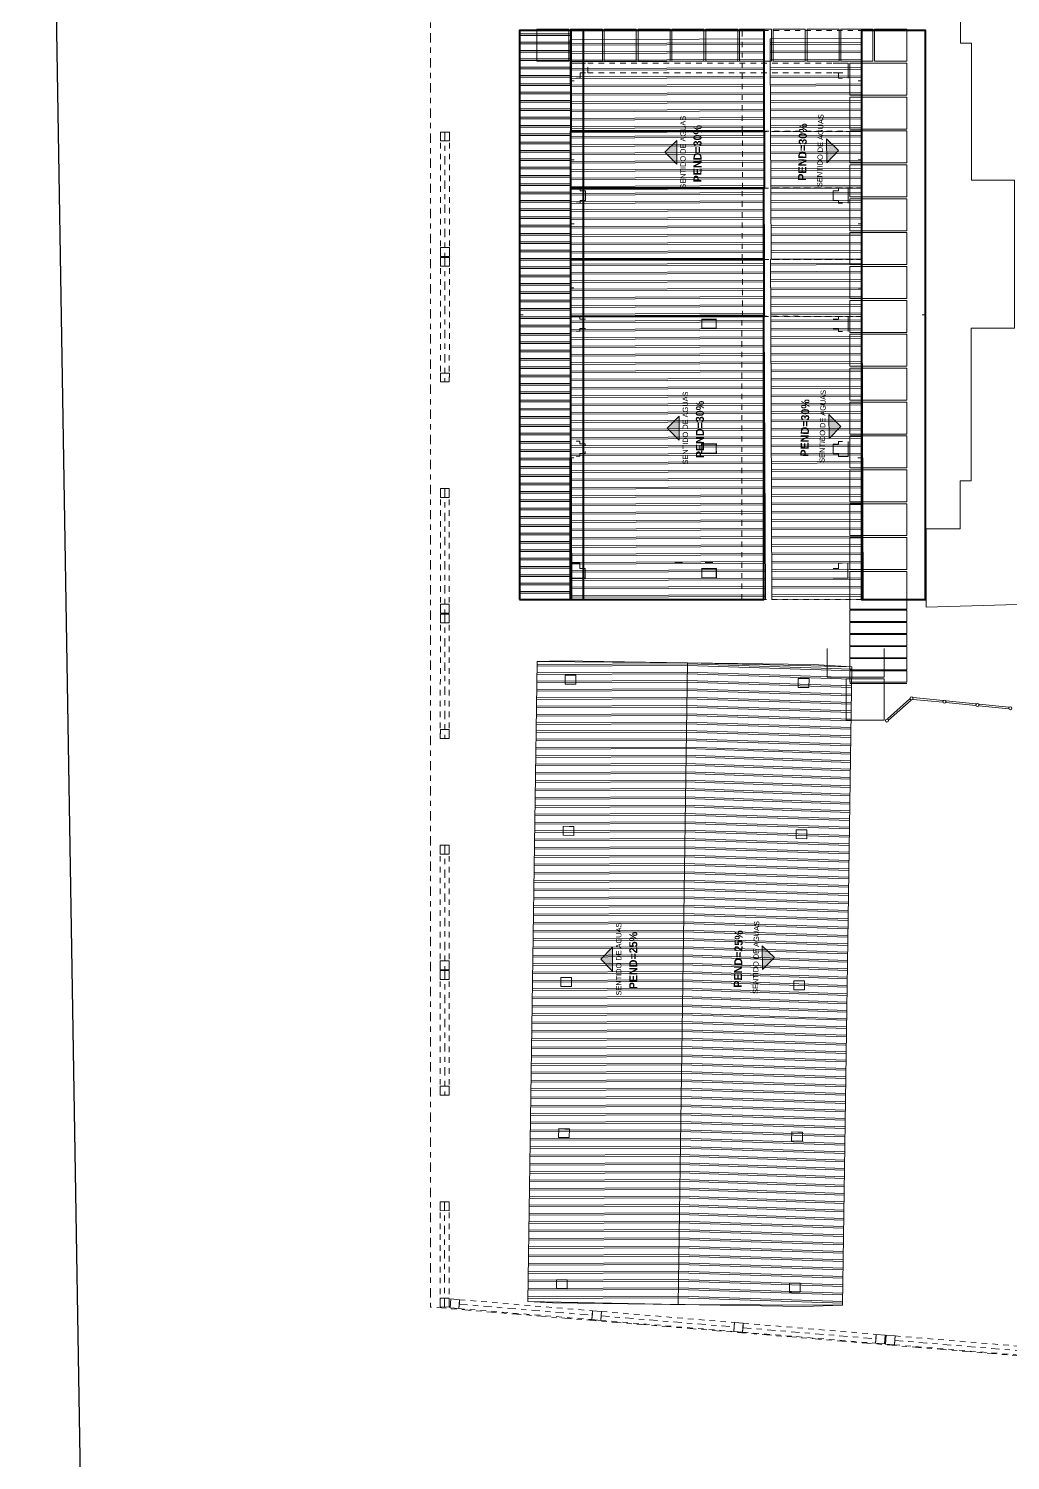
# Model space of a CAD drawing. Header units: inches. Extents: x 1693 to 10990, y 1878 to 5055.
# Drawn here: x 10250.13 to 10268.75, y 4360.8 to 4387.97 of the extents above; entities that cross this region are included whole.
import ezdxf

# ---------------------------------------------------------------- set-up
doc = ezdxf.new("R2010")
doc.units = ezdxf.units.IN
for name, pattern in [('Línea Oculta', [0.15875, 0.105833, -0.052917]), ('Punto & Raya', [0.335139, 0.176389, -0.088194, 0, -0.070556]), ('Punto & Rayas', [0.335139, 0.15875, -0.088194, 0, -0.088194]), ('Rayas Pequeñas', [0.141111, 0.070556, -0.070556])]:
    doc.linetypes.add(name, pattern=pattern)
for name, color, linetype, lineweight, true_color in [('BLOQUE A-COLUMNAS_Pluma_Nº__88', 7, 'Continuous', 20, 0xfd4435), ('BLOQUE A-VIGAS_Pluma_Nº__90', 7, 'Continuous', 5, 0x00bfbf), ('BLOQUE E-MOBILIARIO_Pluma_Nº__167', 7, 'Continuous', 13, 0x6a6a6a), ('CERCO F-COLUMNAS_Pluma_Nº__88', 7, 'Continuous', 20, 0xfd4435), ('CERCO F-VIGAS_Pluma_Nº__69', 7, 'Continuous', 5, 0x71cebe), ('CERCO F-VIGAS_Pluma_Nº__90', 7, 'Continuous', 5, 0x00bfbf), ('CUBIERTA CALAMINON Y TRANSLUCIDO_Pluma_Nº__92', 7, 'Continuous', 13, 0xbf8080), ('Estructura - Forjados_Pluma_Nº__105', 7, 'Continuous', 13, 0xcae6ff), ('Estructura - Forjados_Pluma_Nº__251', 7, 'Continuous', 13, 0x0080c0)]:
    doc.layers.add(name, color=color, linetype=linetype, lineweight=lineweight, true_color=true_color)
for name, color, linetype, lineweight in [('BLOQUE A-ZONAS_Pluma_Nº__1', 7, 'Continuous', 13), ('BLOQUE E-MOBILIARIO_Pluma_Nº__211', 230, 'Continuous', 13), ('BLOQUE E-MOBILIARIO_Pluma_Nº__230', 3, 'Continuous', 13), ('CUBIERTA CALAMINON Y TRANSLUCIDO_Pluma_Nº__224', 7, 'Continuous', 40), ('CUBIERTA CALAMINON Y TRANSLUCIDO_Pluma_Nº__247', 5, 'Continuous', 13), ('Estructura - Forjados_Pluma_Nº__101', 252, 'Continuous', 13), ('Estructura - Forjados_Pluma_Nº__141', 7, 'Continuous', 20), ('Estructura - Forjados_Pluma_Nº__222', 7, 'Continuous', 20), ('PROYECC', 10, 'Punto & Raya', 0)]:
    doc.layers.add(name, color=color, linetype=linetype, lineweight=lineweight)
doc.styles.add('Estilo_Generado_1', font='arialbd.ttf')
doc.styles.add('Estilo_Generado_2', font='arial.ttf')

msp = doc.modelspace()

# ---------------------------------------------------------------- hatches: boundary and pattern name
at = {"layer": 'Estructura - Forjados_Pluma_Nº__101', "linetype": 'Continuous', "lineweight": 13}
h = msp.add_hatch(dxfattribs=at)
h.set_pattern_fill('DOBLE_1_4', color=252, scale=0.675042, angle=18.9479, style=0, pattern_type=2)
h.set_pattern_definition([(179.9913, (10258.32681, 4376.6616), (-0.2494588, 0.1579247), []), (179.9913, (10258.3767, 4376.63002), (-0.2494588, 0.1579247), [])])
h.paths.add_polyline_path([(10260.409, 4377.139), (10259.44, 4377.14), (10259.444, 4387.94), (10260.412, 4387.94)])
h = msp.add_hatch(dxfattribs=at)
h.set_pattern_fill('DOBLE_1_4', color=252, scale=0.675042, angle=18.9479, style=0, pattern_type=2)
h.set_pattern_definition([(180.24, (10262.24587, 4385.14473), (-0.250142, 0.15684), []), (180.24, (10262.2959, 4385.11336), (-0.250142, 0.15684), [])])
h.paths.add_polyline_path([(10264.082, 4384.935), (10260.412, 4384.92), (10260.408, 4386), (10264.077, 4386.015)])
h = msp.add_hatch(dxfattribs=at)
h.set_pattern_fill('DOBLE_1_4', color=252, scale=0.675042, angle=18.9479, style=0, pattern_type=2)
h.set_pattern_definition([(0.218, (10266.04137, 4385.16), (0.248881, 0.158834), []), (0.218, (10265.9916, 4385.12823), (0.248881, 0.158834), [])])
h.paths.add_polyline_path([(10264.207, 4384.936), (10265.94, 4384.943), (10265.936, 4386.023), (10264.203, 4386.016)])
h = msp.add_hatch(dxfattribs=at)
h.set_pattern_fill('DOBLE_1_4', color=252, scale=0.675042, angle=18.9479, style=0, pattern_type=2)
h.set_pattern_definition([(180.24, (10262.24724, 4382.72034), (-0.250142, 0.15684), []), (180.24, (10262.29727, 4382.68897), (-0.250142, 0.15684), [])])
h.paths.add_polyline_path([(10264.083, 4382.511), (10260.413, 4382.496), (10260.409, 4383.576), (10264.079, 4383.591)])
h = msp.add_hatch(dxfattribs=at)
h.set_pattern_fill('DOBLE_1_4', color=252, scale=0.675042, angle=18.9479, style=0, pattern_type=2)
h.set_pattern_definition([(0.218, (10266.04274, 4382.7356), (0.248881, 0.158834), []), (0.218, (10265.99296, 4382.70384), (0.248881, 0.158834), [])])
h.paths.add_polyline_path([(10264.209, 4382.511), (10265.942, 4382.518), (10265.937, 4383.598), (10264.204, 4383.591)])
at = {"layer": 'Estructura - Forjados_Pluma_Nº__105', "linetype": 'Continuous', "lineweight": 13, "true_color": 0xcae6ff}
h = msp.add_hatch(dxfattribs=at)
h.set_pattern_fill('DOBLE_1_4', color=254, scale=0.675042, angle=18.9479, style=0, pattern_type=2)
h.set_pattern_definition([(0.218, (10266.03412, 4386.92233), (0.248881, 0.158834), []), (0.218, (10265.98434, 4386.89057), (0.248881, 0.158834), [])])
h.paths.add_polyline_path([(10264.203, 4386.016), (10265.936, 4386.023), (10265.929, 4387.785), (10264.196, 4387.778)])
h = msp.add_hatch(dxfattribs=at)
h.set_pattern_fill('DOBLE_1_4', color=254, scale=0.675042, angle=18.9479, style=0, pattern_type=2)
h.set_pattern_definition([(0.218, (10266.04548, 4384.07994), (0.248881, 0.158834), []), (0.218, (10265.9957, 4384.04817), (0.248881, 0.158834), [])])
h.paths.add_polyline_path([(10264.213, 4383.591), (10265.945, 4383.598), (10265.94, 4384.943), (10264.207, 4384.936)])
h = msp.add_hatch(dxfattribs=at)
h.set_pattern_fill('DOBLE_1_4', color=254, scale=0.675042, angle=18.9479, style=0, pattern_type=2)
h.set_pattern_definition([(0.218, (10266.04684, 4381.65554), (0.2488807, 0.158834), []), (0.218, (10265.99706, 4381.62378), (0.2488807, 0.158834), [])])
h.paths.add_polyline_path([(10264.23, 4377.139), (10265.963, 4377.146), (10265.941, 4382.518), (10264.209, 4382.511)])
at = {"layer": 'Estructura - Forjados_Pluma_Nº__141', "linetype": 'Continuous', "lineweight": 20}
for points in [[(10262.426, 4385.4), (10262.2, 4385.626), (10262.426, 4385.852)], [(10265.273, 4385.429), (10265.495, 4385.659), (10265.266, 4385.881)], [(10262.471, 4380.165), (10262.245, 4380.392), (10262.471, 4380.618)], [(10265.317, 4380.195), (10265.54, 4380.424), (10265.311, 4380.647)], [(10261.207, 4370.086), (10260.981, 4370.312), (10261.207, 4370.538)], [(10264.053, 4370.115), (10264.276, 4370.345), (10264.046, 4370.567)]]:
    msp.add_hatch(color=7, dxfattribs=at).paths.add_polyline_path(points)
at = {"layer": 'Estructura - Forjados_Pluma_Nº__251', "linetype": 'Continuous', "lineweight": 13, "true_color": 0x0080c0}
h = msp.add_hatch(dxfattribs=at)
h.set_pattern_fill('DOBLE_1_4', color=142, scale=0.675042, angle=18.9479, style=0, pattern_type=2)
h.set_pattern_definition([(180.24, (10262.23904, 4386.90707), (-0.250142, 0.15684), []), (180.24, (10262.28907, 4386.8757), (-0.250142, 0.15684), [])])
h.paths.add_polyline_path([(10264.077, 4386.023), (10260.408, 4386.008), (10260.401, 4387.763), (10264.07, 4387.777)])
h = msp.add_hatch(dxfattribs=at)
h.set_pattern_fill('DOBLE_1_4', color=142, scale=0.675042, angle=18.9479, style=0, pattern_type=2)
h.set_pattern_definition([(180.24, (10262.2504, 4384.06467), (-0.250142, 0.15684), []), (180.24, (10262.30043, 4384.0333), (-0.250142, 0.15684), [])])
h.paths.add_polyline_path([(10264.087, 4383.591), (10260.418, 4383.576), (10260.412, 4384.92), (10264.082, 4384.935)])
h = msp.add_hatch(dxfattribs=at)
h.set_pattern_fill('DOBLE_1_4', color=142, scale=0.675042, angle=18.9479, style=0, pattern_type=2)
h.set_pattern_definition([(180.24, (10262.25177, 4381.64028), (-0.250142, 0.15684), []), (180.24, (10262.3018, 4381.60891), (-0.250142, 0.15684), [])])
h.paths.add_polyline_path([(10264.105, 4377.138), (10260.435, 4377.124), (10260.414, 4382.496), (10264.083, 4382.511)])
h = msp.add_hatch(dxfattribs=at)
h.set_pattern_fill('DOBLE_1_4', color=142, scale=0.675042, angle=18.9479, style=0, pattern_type=2)
h.set_pattern_definition([(180.24, (10261.41505, 4368.33407), (-0.250142, 0.1568402), []), (180.24, (10261.46508, 4368.3027), (-0.250142, 0.1568402), [])])
h.paths.add_polyline_path([(10262.45, 4363.756), (10259.598, 4363.818), (10259.774, 4375.96), (10262.626, 4375.939)])
h = msp.add_hatch(dxfattribs=at)
h.set_pattern_fill('DOBLE_1_4', color=142, scale=0.675042, angle=18.9479, style=0, pattern_type=2)
h.set_pattern_definition([(358.1056, (10263.61615, 4368.30229), (0.2545658, 0.1495532), []), (358.1056, (10263.56523, 4368.27238), (0.2545658, 0.1495532), [])])
h.paths.add_polyline_path([(10262.45, 4363.756), (10265.572, 4363.743), (10265.747, 4375.862), (10262.626, 4375.939)])

# ---------------------------------------------------------------- linework, layer by layer
at = {"color": 4, "linetype": 'ByBlock', "lineweight": 25, "elevation": -0.291}
msp.add_lwpolyline([(10251.525, 4334.938), (10329.934, 4334.938), (10328.536, 4420.411), (10250.127, 4420.411)], close=True, dxfattribs=at)
at = {"layer": 'BLOQUE A-COLUMNAS_Pluma_Nº__88', "color": 20, "linetype": 'Continuous', "lineweight": 20, "true_color": 0xfd4435}
for points in [[(10260.691, 4387.319), (10260.408, 4387.319), (10260.408, 4387.035)], [(10260.516, 4387.035), (10260.59, 4387.035), (10260.59, 4387.137), (10260.691, 4387.137)], [(10265.676, 4387.034), (10265.677, 4387.317), (10265.393, 4387.317)], [(10265.393, 4387.135), (10265.494, 4387.135), (10265.494, 4387.034), (10265.568, 4387.034)], [(10260.407, 4384.944), (10260.407, 4384.661)], [(10260.515, 4384.661), (10260.589, 4384.661), (10260.589, 4384.711), (10260.69, 4384.711), (10260.691, 4384.894), (10260.589, 4384.894), (10260.589, 4384.944), (10260.515, 4384.944)], [(10265.568, 4384.943), (10265.493, 4384.943), (10265.493, 4384.892), (10265.392, 4384.892), (10265.392, 4384.71), (10265.493, 4384.71), (10265.493, 4384.659), (10265.568, 4384.659)], [(10265.676, 4384.659), (10265.676, 4384.943)], [(10260.406, 4382.513), (10260.406, 4382.229)], [(10260.69, 4382.462), (10260.588, 4382.462), (10260.588, 4382.513), (10260.514, 4382.513)], [(10263.177, 4382.461), (10262.894, 4382.461)], [(10265.567, 4382.511), (10265.493, 4382.511), (10265.493, 4382.46), (10265.391, 4382.46)], [(10265.675, 4382.227), (10265.675, 4382.511)], [(10260.514, 4382.229), (10260.588, 4382.229), (10260.588, 4382.28), (10260.69, 4382.28)], [(10262.894, 4382.279), (10263.177, 4382.279)], [(10265.391, 4382.278), (10265.493, 4382.278), (10265.493, 4382.227), (10265.567, 4382.227)], [(10260.405, 4380.143), (10260.405, 4379.86)], [(10260.689, 4380.055), (10260.689, 4380.092), (10260.588, 4380.093), (10260.588, 4380.143), (10260.513, 4380.143)], [(10263.18, 4380.054), (10263.18, 4380.092), (10262.896, 4380.092), (10262.896, 4380.055)], [(10265.566, 4380.138), (10265.492, 4380.138), (10265.492, 4380.087), (10265.391, 4380.087), (10265.39, 4379.905), (10265.492, 4379.905), (10265.492, 4379.855), (10265.674, 4379.854), (10265.674, 4380.138)], [(10260.513, 4379.86), (10260.588, 4379.86), (10260.588, 4379.91), (10260.689, 4379.91), (10260.689, 4379.947)], [(10262.896, 4379.947), (10262.896, 4379.909), (10263.18, 4379.909), (10263.18, 4379.946)], [(10265.39, 4377.543), (10265.673, 4377.543), (10265.673, 4377.826)], [(10265.565, 4377.826), (10265.491, 4377.826), (10265.491, 4377.725), (10265.39, 4377.725)], [(10262.895, 4377.543), (10262.895, 4377.543), (10263.179, 4377.543), (10263.179, 4377.726), (10262.895, 4377.726)]]:
    msp.add_lwpolyline(points, dxfattribs=at)
for points in [[(10262.9, 4382.454), (10262.9, 4382.286), (10263.17, 4382.286), (10263.17, 4382.454)], [(10262.903, 4380.085), (10262.903, 4379.916), (10263.173, 4379.916), (10263.173, 4380.085)], [(10260.404, 4377.544), (10260.688, 4377.544), (10260.688, 4377.727), (10260.587, 4377.727), (10260.587, 4377.828), (10260.405, 4377.828), (10260.404, 4377.828)], [(10262.902, 4377.719), (10262.902, 4377.55), (10263.172, 4377.55), (10263.172, 4377.719)]]:
    msp.add_lwpolyline(points, close=True, dxfattribs=at)
at = {"layer": 'BLOQUE A-VIGAS_Pluma_Nº__90', "color": 132, "linetype": 'Línea Oculta', "lineweight": 5, "true_color": 0x00bfbf}
for p, q in [((10260.735, 4387.319), (10265.677, 4387.317)), ((10260.735, 4387.137), (10260.735, 4387.319)), ((10260.735, 4387.137), (10265.677, 4387.135)), ((10265.677, 4387.135), (10265.677, 4387.317))]:
    msp.add_line(p, q, dxfattribs=at)
at = {"layer": 'BLOQUE E-MOBILIARIO_Pluma_Nº__167', "color": 251, "linetype": 'Continuous', "lineweight": 13, "true_color": 0x6a6a6a}
for p, q in [((10260.374, 4387.96), (10259.767, 4387.96)), ((10259.767, 4387.96), (10259.767, 4387.353)), ((10260.374, 4387.353), (10260.374, 4387.96)), ((10261.015, 4387.96), (10260.408, 4387.96)), ((10260.408, 4387.96), (10260.408, 4387.353)), ((10261.015, 4387.353), (10261.015, 4387.96)), ((10261.657, 4387.96), (10261.049, 4387.96)), ((10261.049, 4387.96), (10261.049, 4387.353)), ((10261.657, 4387.353), (10261.657, 4387.96)), ((10262.298, 4387.96), (10261.69, 4387.96)), ((10261.69, 4387.96), (10261.69, 4387.353)), ((10262.298, 4387.353), (10262.298, 4387.96)), ((10262.939, 4387.96), (10262.332, 4387.96)), ((10262.332, 4387.96), (10262.332, 4387.353)), ((10262.939, 4387.353), (10262.939, 4387.96)), ((10263.581, 4387.96), (10262.973, 4387.96)), ((10262.973, 4387.96), (10262.973, 4387.353)), ((10263.581, 4387.353), (10263.581, 4387.96)), ((10264.222, 4387.96), (10263.614, 4387.96)), ((10263.614, 4387.96), (10263.614, 4387.353)), ((10264.222, 4387.353), (10264.222, 4387.96)), ((10264.863, 4387.96), (10264.256, 4387.96)), ((10264.256, 4387.96), (10264.256, 4387.353)), ((10264.863, 4387.353), (10264.863, 4387.96)), ((10265.504, 4387.96), (10264.897, 4387.96)), ((10264.897, 4387.96), (10264.897, 4387.353)), ((10265.504, 4387.353), (10265.504, 4387.96)), ((10266.146, 4387.96), (10265.538, 4387.96)), ((10265.538, 4387.96), (10265.538, 4387.353)), ((10266.146, 4387.353), (10266.146, 4387.96)), ((10266.787, 4387.96), (10266.179, 4387.96)), ((10266.179, 4387.96), (10266.179, 4387.353)), ((10266.787, 4387.353), (10266.787, 4387.96)), ((10259.767, 4387.353), (10260.374, 4387.353)), ((10260.408, 4387.353), (10261.015, 4387.353)), ((10261.049, 4387.353), (10261.657, 4387.353)), ((10261.69, 4387.353), (10262.298, 4387.353)), ((10262.332, 4387.353), (10262.939, 4387.353)), ((10262.973, 4387.353), (10263.581, 4387.353)), ((10263.614, 4387.353), (10264.222, 4387.353)), ((10264.256, 4387.353), (10264.863, 4387.353)), ((10264.897, 4387.353), (10265.504, 4387.353)), ((10265.538, 4387.353), (10266.146, 4387.353)), ((10266.179, 4387.353), (10266.787, 4387.353)), ((10266.787, 4387.317), (10265.707, 4387.317)), ((10265.707, 4387.317), (10265.707, 4386.71)), ((10266.787, 4386.71), (10266.787, 4387.317)), ((10265.707, 4386.71), (10266.787, 4386.71)), ((10266.787, 4386.674), (10265.707, 4386.674)), ((10265.707, 4386.674), (10265.707, 4386.067)), ((10266.787, 4386.067), (10266.787, 4386.674)), ((10265.707, 4386.067), (10266.787, 4386.067)), ((10266.787, 4386.031), (10265.707, 4386.031)), ((10265.707, 4386.031), (10265.707, 4385.423)), ((10266.787, 4385.423), (10266.787, 4386.031)), ((10265.707, 4385.423), (10266.787, 4385.423)), ((10266.787, 4385.388), (10265.707, 4385.388)), ((10265.707, 4385.388), (10265.707, 4384.78)), ((10266.787, 4384.78), (10266.787, 4385.388)), ((10265.707, 4384.78), (10266.787, 4384.78)), ((10266.787, 4384.745), (10265.707, 4384.745)), ((10265.707, 4384.745), (10265.707, 4384.137)), ((10266.787, 4384.137), (10266.787, 4384.745)), ((10265.707, 4384.137), (10266.787, 4384.137)), ((10266.787, 4384.102), (10265.707, 4384.102)), ((10265.707, 4384.102), (10265.707, 4383.494)), ((10266.787, 4383.494), (10266.787, 4384.102)), ((10265.707, 4383.494), (10266.787, 4383.494)), ((10266.787, 4383.459), (10265.707, 4383.459)), ((10265.707, 4383.459), (10265.707, 4382.851)), ((10266.787, 4382.851), (10266.787, 4383.459)), ((10265.707, 4382.851), (10266.787, 4382.851)), ((10266.787, 4382.816), (10265.707, 4382.816)), ((10265.707, 4382.816), (10265.707, 4382.208)), ((10266.787, 4382.208), (10266.787, 4382.816)), ((10265.707, 4382.208), (10266.787, 4382.208)), ((10266.787, 4382.173), (10265.707, 4382.173)), ((10265.707, 4382.173), (10265.707, 4381.565)), ((10266.787, 4381.565), (10266.787, 4382.173)), ((10265.707, 4381.565), (10266.787, 4381.565)), ((10266.787, 4381.529), (10265.707, 4381.529)), ((10265.707, 4381.529), (10265.707, 4380.922)), ((10266.787, 4380.922), (10266.787, 4381.529)), ((10265.707, 4380.922), (10266.787, 4380.922)), ((10266.787, 4380.886), (10265.707, 4380.886)), ((10265.707, 4380.886), (10265.707, 4380.279)), ((10266.787, 4380.279), (10266.787, 4380.886)), ((10265.707, 4380.279), (10266.787, 4380.279)), ((10266.787, 4380.243), (10265.707, 4380.243)), ((10265.707, 4380.243), (10265.707, 4379.636)), ((10266.787, 4379.636), (10266.787, 4380.243)), ((10265.707, 4379.636), (10266.787, 4379.636)), ((10266.787, 4379.6), (10265.707, 4379.6)), ((10265.707, 4379.6), (10265.707, 4378.993)), ((10266.787, 4378.993), (10266.787, 4379.6)), ((10265.707, 4378.993), (10266.787, 4378.993)), ((10266.787, 4378.957), (10265.707, 4378.957)), ((10265.707, 4378.957), (10265.707, 4378.35)), ((10266.787, 4378.35), (10266.787, 4378.957)), ((10265.707, 4378.35), (10266.787, 4378.35)), ((10266.787, 4378.314), (10265.707, 4378.314)), ((10265.707, 4378.314), (10265.707, 4377.707)), ((10266.787, 4377.707), (10266.787, 4378.314)), ((10265.707, 4377.707), (10266.787, 4377.707)), ((10266.787, 4377.671), (10265.707, 4377.671)), ((10265.707, 4377.671), (10265.707, 4376.958)), ((10266.787, 4376.958), (10266.787, 4377.671)), ((10265.707, 4376.958), (10266.787, 4376.958)), ((10266.787, 4376.935), (10265.707, 4376.935)), ((10265.707, 4376.935), (10265.707, 4376.72)), ((10266.787, 4376.72), (10266.787, 4376.935)), ((10265.707, 4376.72), (10266.787, 4376.72)), ((10266.787, 4376.705), (10265.707, 4376.705)), ((10265.707, 4376.705), (10265.707, 4376.491)), ((10265.707, 4376.491), (10266.787, 4376.491)), ((10266.787, 4376.476), (10265.707, 4376.476)), ((10265.707, 4376.476), (10265.707, 4376.261)), ((10266.787, 4376.491), (10266.787, 4376.705)), ((10266.787, 4376.261), (10266.787, 4376.476)), ((10265.278, 4376.209), (10265.278, 4375.666)), ((10265.707, 4376.261), (10266.787, 4376.261)), ((10266.787, 4376.246), (10265.707, 4376.246)), ((10265.707, 4376.246), (10265.707, 4376.031)), ((10266.358, 4375.666), (10266.358, 4376.209)), ((10266.787, 4376.031), (10266.787, 4376.246)), ((10265.707, 4376.031), (10266.787, 4376.031)), ((10266.787, 4376.017), (10265.707, 4376.017)), ((10265.707, 4376.017), (10265.707, 4375.802)), ((10266.787, 4375.802), (10266.787, 4376.017)), ((10265.278, 4375.666), (10266.358, 4375.666)), ((10265.707, 4375.802), (10266.787, 4375.802)), ((10266.787, 4375.787), (10265.707, 4375.787)), ((10265.707, 4375.787), (10265.707, 4375.572)), ((10266.787, 4375.572), (10266.787, 4375.787)), ((10266.358, 4375.63), (10265.638, 4375.63)), ((10265.638, 4375.63), (10265.638, 4374.847)), ((10265.707, 4375.572), (10266.787, 4375.572)), ((10266.787, 4375.542), (10265.707, 4375.542)), ((10266.358, 4374.847), (10266.358, 4375.63)), ((10265.638, 4374.847), (10266.358, 4374.847))]:
    msp.add_line(p, q, dxfattribs=at)
msp.add_lwpolyline([(10267.807, 4388.709), (10267.806, 4387.697), (10268.015, 4387.696), (10268.014, 4385.098), (10268.834, 4385.097), (10268.833, 4382.289), (10268.013, 4382.29), (10268.012, 4379.39), (10267.803, 4379.39), (10267.803, 4378.479), (10267.154, 4378.479), (10267.159, 4376.99), (10269.963, 4377.072), (10273.002, 4377.161), (10289.894, 4375.434), (10292.5, 4375.535), (10292.5, 4375.237), (10296.078, 4375.237)], dxfattribs=at)
at = {"layer": 'BLOQUE E-MOBILIARIO_Pluma_Nº__211', "color": 230, "linetype": 'Continuous', "lineweight": 13}
for p, q in [((10262.389, 4377.843), (10262.462, 4377.843)), ((10262.462, 4377.843), (10262.536, 4377.843)), ((10262.963, 4377.842), (10263.037, 4377.842)), ((10263.037, 4377.842), (10263.111, 4377.842))]:
    msp.add_line(p, q, dxfattribs=at)
at = {"layer": 'BLOQUE E-MOBILIARIO_Pluma_Nº__230', "color": 3, "linetype": 'Continuous', "lineweight": 13}
for p, q in [((10266.423, 4374.873), (10266.846, 4375.256)), ((10266.869, 4375.231), (10266.445, 4374.848)), ((10266.846, 4375.256), (10266.869, 4375.231)), ((10266.905, 4375.243), (10266.909, 4375.277)), ((10267.474, 4375.188), (10266.905, 4375.243)), ((10266.909, 4375.277), (10267.477, 4375.222)), ((10267.477, 4375.222), (10267.474, 4375.188)), ((10267.531, 4375.181), (10267.534, 4375.214)), ((10268.099, 4375.125), (10267.531, 4375.181)), ((10267.534, 4375.214), (10268.102, 4375.159)), ((10268.102, 4375.159), (10268.099, 4375.125)), ((10268.156, 4375.118), (10268.159, 4375.152)), ((10268.724, 4375.063), (10268.156, 4375.118)), ((10268.159, 4375.152), (10268.727, 4375.096)), ((10268.727, 4375.096), (10268.724, 4375.063)), ((10266.445, 4374.848), (10266.423, 4374.873))]:
    msp.add_line(p, q, dxfattribs=at)
for centre in [(10266.879, 4375.263), (10267.504, 4375.2), (10268.129, 4375.137), (10268.754, 4375.075), (10266.413, 4374.841)]:
    msp.add_circle(centre, 0.0284, dxfattribs=at)
at = {"layer": 'CERCO F-COLUMNAS_Pluma_Nº__88', "color": 20, "linetype": 'Continuous', "lineweight": 20, "true_color": 0xfd4435}
for points in [[(10258.111, 4386.01), (10258.111, 4385.841), (10257.942, 4385.841), (10257.942, 4386.01)], [(10258.11, 4383.816), (10258.11, 4383.647), (10257.941, 4383.648), (10257.941, 4383.816)], [(10258.11, 4383.631), (10258.11, 4383.462), (10257.941, 4383.462), (10257.941, 4383.631)], [(10258.11, 4381.437), (10258.109, 4381.268), (10257.941, 4381.268), (10257.941, 4381.437)], [(10258.109, 4379.243), (10258.109, 4379.074), (10257.94, 4379.074), (10257.94, 4379.243)], [(10258.108, 4377.049), (10258.108, 4376.88), (10257.939, 4376.88), (10257.939, 4377.049)], [(10258.108, 4376.863), (10258.108, 4376.695), (10257.939, 4376.695), (10257.939, 4376.863)], [(10260.512, 4375.7), (10260.51, 4375.531), (10260.308, 4375.534), (10260.31, 4375.702)], [(10264.934, 4375.636), (10264.931, 4375.467), (10264.729, 4375.47), (10264.731, 4375.639)], [(10258.107, 4374.669), (10258.107, 4374.501), (10257.938, 4374.501), (10257.939, 4374.669)], [(10260.471, 4372.831), (10260.469, 4372.662), (10260.266, 4372.665), (10260.269, 4372.834)], [(10264.892, 4372.767), (10264.89, 4372.598), (10264.687, 4372.601), (10264.69, 4372.77)], [(10258.107, 4372.476), (10258.107, 4372.307), (10257.938, 4372.307), (10257.938, 4372.476)], [(10258.106, 4370.282), (10258.106, 4370.113), (10257.937, 4370.113), (10257.937, 4370.282)], [(10258.106, 4370.096), (10258.106, 4369.927), (10257.937, 4369.927), (10257.937, 4370.096)], [(10260.43, 4369.962), (10260.427, 4369.794), (10260.225, 4369.796), (10260.227, 4369.965)], [(10264.851, 4369.898), (10264.848, 4369.73), (10264.646, 4369.733), (10264.648, 4369.901)], [(10258.105, 4367.902), (10258.105, 4367.733), (10257.936, 4367.733), (10257.936, 4367.902)], [(10260.388, 4367.094), (10260.386, 4366.925), (10260.183, 4366.928), (10260.186, 4367.097)], [(10264.809, 4367.03), (10264.807, 4366.861), (10264.604, 4366.864), (10264.607, 4367.033)], [(10258.104, 4365.708), (10258.104, 4365.539), (10257.936, 4365.54), (10257.936, 4365.708)], [(10260.347, 4364.225), (10260.344, 4364.056), (10260.142, 4364.059), (10260.144, 4364.228)], [(10264.768, 4364.161), (10264.765, 4363.992), (10264.563, 4363.995), (10264.565, 4364.164)], [(10258.104, 4363.879), (10258.104, 4363.71), (10257.935, 4363.711), (10257.935, 4363.879)], [(10258.137, 4363.863), (10258.123, 4363.695), (10258.291, 4363.681), (10258.305, 4363.849)], [(10260.828, 4363.639), (10260.814, 4363.471), (10260.982, 4363.457), (10260.996, 4363.625)], [(10263.519, 4363.416), (10263.505, 4363.247), (10263.673, 4363.233), (10263.687, 4363.402)], [(10266.21, 4363.192), (10266.196, 4363.024), (10266.364, 4363.01), (10266.378, 4363.178)], [(10266.398, 4363.176), (10266.384, 4363.008), (10266.553, 4362.994), (10266.566, 4363.162)]]:
    msp.add_lwpolyline(points, close=True, dxfattribs=at)
for points in [[(10260.512, 4375.7), (10260.31, 4375.702), (10260.308, 4375.534)], [(10260.422, 4375.532), (10260.51, 4375.531)], [(10264.843, 4375.468), (10264.931, 4375.467), (10264.934, 4375.636), (10264.731, 4375.639)], [(10257.939, 4374.669), (10257.938, 4374.501)], [(10258.107, 4374.501), (10258.107, 4374.669)], [(10260.381, 4372.663), (10260.469, 4372.662), (10260.471, 4372.831), (10260.383, 4372.832)], [(10264.802, 4372.6), (10264.89, 4372.598), (10264.892, 4372.767), (10264.804, 4372.768)], [(10257.938, 4372.476), (10257.938, 4372.307)], [(10258.107, 4372.307), (10258.107, 4372.476)], [(10257.937, 4370.282), (10257.937, 4370.113), (10258.106, 4370.113), (10258.106, 4370.282)], [(10258.106, 4369.927), (10258.106, 4370.096), (10257.937, 4370.096), (10257.937, 4369.927)], [(10260.43, 4369.962), (10260.342, 4369.964)], [(10260.339, 4369.795), (10260.427, 4369.794)], [(10264.76, 4369.731), (10264.848, 4369.73), (10264.851, 4369.898), (10264.763, 4369.9)], [(10257.936, 4367.902), (10257.936, 4367.733)], [(10258.105, 4367.733), (10258.105, 4367.902)], [(10260.298, 4366.926), (10260.386, 4366.925), (10260.388, 4367.094), (10260.3, 4367.095)], [(10264.719, 4366.862), (10264.807, 4366.861), (10264.809, 4367.03), (10264.722, 4367.031)], [(10257.936, 4365.708), (10257.936, 4365.54)], [(10258.104, 4365.539), (10258.104, 4365.708)], [(10260.144, 4364.228), (10260.142, 4364.059), (10260.344, 4364.056)], [(10260.347, 4364.225), (10260.259, 4364.226)], [(10264.563, 4363.995), (10264.765, 4363.992), (10264.768, 4364.161), (10264.68, 4364.162)], [(10257.935, 4363.879), (10257.935, 4363.711), (10258.104, 4363.71), (10258.104, 4363.879)], [(10258.3, 4363.782), (10258.305, 4363.849), (10258.137, 4363.863), (10258.123, 4363.695), (10258.291, 4363.681)], [(10260.814, 4363.471), (10260.982, 4363.457)], [(10260.991, 4363.558), (10260.996, 4363.625), (10260.828, 4363.639), (10260.823, 4363.572)], [(10263.682, 4363.334), (10263.687, 4363.402), (10263.519, 4363.416), (10263.513, 4363.348)], [(10263.505, 4363.247), (10263.673, 4363.233)], [(10266.196, 4363.024), (10266.364, 4363.01), (10266.378, 4363.178), (10266.21, 4363.192), (10266.204, 4363.125)], [(10266.561, 4363.095), (10266.566, 4363.162), (10266.398, 4363.176), (10266.384, 4363.008), (10266.553, 4362.994)]]:
    msp.add_lwpolyline(points, dxfattribs=at)
at = {"layer": 'CERCO F-VIGAS_Pluma_Nº__69', "color": 123, "linetype": 'Punto & Rayas', "lineweight": 5, "true_color": 0x71cebe}
for p, q in [((10258.027, 4386.01), (10258.026, 4383.648)), ((10258.026, 4383.631), (10258.025, 4381.268)), ((10258.024, 4379.243), (10258.024, 4376.88)), ((10258.024, 4376.863), (10258.023, 4374.501)), ((10258.022, 4372.476), (10258.021, 4370.113)), ((10258.021, 4370.096), (10258.021, 4367.733)), ((10258.02, 4365.708), (10258.019, 4363.71)), ((10258.298, 4363.765), (10260.821, 4363.555)), ((10260.989, 4363.541), (10263.512, 4363.332)), ((10263.68, 4363.318), (10266.203, 4363.108)), ((10266.56, 4363.078), (10269.082, 4362.868))]:
    msp.add_line(p, q, dxfattribs=at)
at = {"layer": 'CERCO F-VIGAS_Pluma_Nº__90', "color": 132, "linetype": 'Línea Oculta', "lineweight": 5, "true_color": 0x00bfbf}
for p, q in [((10257.942, 4386.01), (10257.941, 4383.648)), ((10257.942, 4386.01), (10258.111, 4386.01)), ((10258.111, 4386.01), (10258.11, 4383.647)), ((10257.941, 4383.648), (10258.11, 4383.647)), ((10257.941, 4383.631), (10257.941, 4381.268)), ((10257.941, 4383.631), (10258.11, 4383.631)), ((10258.11, 4383.631), (10258.109, 4381.268)), ((10257.941, 4381.268), (10258.109, 4381.268)), ((10257.94, 4379.243), (10257.939, 4376.88)), ((10257.94, 4379.243), (10258.109, 4379.243)), ((10258.109, 4379.243), (10258.108, 4376.88)), ((10257.939, 4376.863), (10257.938, 4374.501)), ((10257.939, 4376.88), (10258.108, 4376.88)), ((10257.939, 4376.863), (10258.108, 4376.863)), ((10258.108, 4376.863), (10258.107, 4374.501)), ((10257.938, 4374.501), (10258.107, 4374.501)), ((10257.938, 4372.476), (10257.937, 4370.113)), ((10257.938, 4372.476), (10258.107, 4372.476)), ((10258.107, 4372.476), (10258.106, 4370.113)), ((10257.937, 4370.096), (10257.936, 4367.733)), ((10257.937, 4370.113), (10258.106, 4370.113)), ((10257.937, 4370.096), (10258.106, 4370.096)), ((10258.106, 4370.096), (10258.105, 4367.733)), ((10257.936, 4367.733), (10258.105, 4367.733)), ((10257.936, 4365.708), (10257.935, 4363.711)), ((10257.936, 4365.708), (10258.104, 4365.708)), ((10258.104, 4365.708), (10258.104, 4363.71)), ((10257.935, 4363.711), (10258.104, 4363.71)), ((10258.291, 4363.681), (10258.305, 4363.849)), ((10258.305, 4363.849), (10260.828, 4363.639)), ((10258.291, 4363.681), (10260.814, 4363.471)), ((10260.814, 4363.471), (10260.828, 4363.639)), ((10260.982, 4363.457), (10260.996, 4363.625)), ((10260.982, 4363.457), (10263.505, 4363.247)), ((10260.996, 4363.625), (10263.519, 4363.416)), ((10263.505, 4363.247), (10263.519, 4363.416)), ((10263.673, 4363.233), (10263.687, 4363.402)), ((10263.673, 4363.233), (10266.196, 4363.024)), ((10263.687, 4363.402), (10266.21, 4363.192)), ((10266.196, 4363.024), (10266.21, 4363.192)), ((10266.553, 4362.994), (10266.566, 4363.162)), ((10266.566, 4363.162), (10269.089, 4362.953)), ((10266.553, 4362.994), (10269.075, 4362.784))]:
    msp.add_line(p, q, dxfattribs=at)
at = {"layer": 'CUBIERTA CALAMINON Y TRANSLUCIDO_Pluma_Nº__224', "color": 7, "linetype": 'Continuous', "lineweight": 40}
for points in [[(10259.439, 4377.14), (10259.439, 4377.14), (10260.653, 4377.139), (10260.653, 4377.139), (10260.655, 4387.94), (10260.655, 4387.94), (10259.442, 4387.94), (10259.442, 4387.94)], [(10260.412, 4386.024), (10260.412, 4386.024), (10264.081, 4386.023), (10264.081, 4386.023), (10264.082, 4387.939), (10264.082, 4387.939), (10260.412, 4387.94), (10260.412, 4387.94)], [(10267.147, 4387.938), (10267.147, 4387.938), (10265.932, 4387.938), (10265.932, 4387.938), (10265.929, 4377.138), (10265.929, 4377.138), (10267.144, 4377.137), (10267.144, 4377.138)], [(10260.409, 4384.945), (10260.409, 4384.945), (10264.086, 4384.945), (10264.086, 4384.945), (10264.086, 4386.028), (10264.086, 4386.028), (10260.409, 4386.028), (10260.409, 4386.028)], [(10260.409, 4383.592), (10260.409, 4383.592), (10264.079, 4383.591), (10264.079, 4383.591), (10264.079, 4384.943), (10264.079, 4384.943), (10260.409, 4384.944), (10260.409, 4384.944)], [(10260.406, 4382.513), (10260.406, 4382.513), (10264.083, 4382.512), (10264.083, 4382.512), (10264.083, 4383.595), (10264.083, 4383.595), (10260.406, 4383.596), (10260.406, 4383.596)], [(10260.405, 4377.139), (10260.405, 4377.139), (10264.075, 4377.138), (10264.075, 4377.138), (10264.076, 4382.512), (10264.076, 4382.512), (10260.407, 4382.513), (10260.407, 4382.513)]]:
    msp.add_lwpolyline(points, close=True, dxfattribs=at)
at = {"layer": 'CUBIERTA CALAMINON Y TRANSLUCIDO_Pluma_Nº__247', "color": 5, "linetype": 'Rayas Pequeñas', "lineweight": 13}
for p, q in [((10260.412, 4386.982), (10260.48, 4386.982)), ((10265.936, 4386.981), (10265.869, 4386.981)), ((10260.409, 4385.486), (10260.477, 4385.486)), ((10265.935, 4385.483), (10265.867, 4385.483)), ((10260.409, 4384.268), (10260.477, 4384.268)), ((10265.933, 4384.266), (10265.866, 4384.266)), ((10260.406, 4383.054), (10260.474, 4383.054)), ((10265.932, 4383.05), (10265.865, 4383.05)), ((10259.441, 4382.54), (10259.508, 4382.54)), ((10267.146, 4382.538), (10267.078, 4382.538)), ((10260.406, 4379.826), (10260.473, 4379.826)), ((10265.93, 4379.824), (10265.863, 4379.824))]:
    msp.add_line(p, q, dxfattribs=at)
for points in [[(10265.936, 4386.023), (10265.936, 4386.023), (10263.667, 4386.023), (10263.667, 4386.023), (10263.668, 4387.939), (10263.668, 4387.939), (10265.937, 4387.938), (10265.937, 4387.938)], [(10265.934, 4384.943), (10265.934, 4384.943), (10263.672, 4384.948), (10263.672, 4384.948), (10263.674, 4386.028), (10263.674, 4386.028), (10265.936, 4386.023), (10265.936, 4386.023)], [(10265.933, 4383.59), (10265.933, 4383.59), (10263.665, 4383.591), (10263.665, 4383.591), (10263.665, 4384.943), (10263.665, 4384.943), (10265.934, 4384.943), (10265.934, 4384.943)], [(10265.931, 4382.51), (10265.931, 4382.51), (10263.669, 4382.515), (10263.669, 4382.515), (10263.672, 4383.595), (10263.672, 4383.595), (10265.933, 4383.59), (10265.933, 4383.59)], [(10265.929, 4377.138), (10265.929, 4377.138), (10263.661, 4377.138), (10263.661, 4377.139), (10263.662, 4382.511), (10263.662, 4382.511), (10265.931, 4382.51), (10265.931, 4382.51)]]:
    msp.add_lwpolyline(points, close=True, dxfattribs=at)
at = {"layer": 'CUBIERTA CALAMINON Y TRANSLUCIDO_Pluma_Nº__92', "color": 23, "linetype": 'Continuous', "lineweight": 13, "true_color": 0xbf8080, "flags": 128}
for points in [[(10259.598, 4363.818), (10259.774, 4375.96)], [(10259.774, 4375.96), (10260.241, 4375.974), (10262.626, 4375.939)], [(10262.45, 4363.756), (10262.626, 4375.939)], [(10262.626, 4375.939), (10265.01, 4375.905), (10265.747, 4375.862)], [(10265.747, 4375.862), (10265.572, 4363.743)], [(10262.45, 4363.756), (10260.065, 4363.79), (10259.598, 4363.818)], [(10265.572, 4363.743), (10264.834, 4363.721), (10262.45, 4363.756)]]:
    msp.add_lwpolyline(points, dxfattribs=at)
at = {"layer": 'Estructura - Forjados_Pluma_Nº__222', "color": 7, "linetype": 'Continuous', "lineweight": 20, "flags": 128}
for points in [[(10260.409, 4377.139), (10259.44, 4377.14), (10259.444, 4387.94), (10260.412, 4387.94)], [(10264.077, 4386.023), (10260.408, 4386.008), (10260.401, 4387.763), (10264.07, 4387.777)], [(10264.203, 4386.016), (10265.936, 4386.023), (10265.929, 4387.785), (10264.196, 4387.778)], [(10264.082, 4384.935), (10260.412, 4384.92), (10260.408, 4386), (10264.077, 4386.015)], [(10264.207, 4384.936), (10265.94, 4384.943), (10265.936, 4386.023), (10264.203, 4386.016)], [(10262.426, 4385.4), (10262.2, 4385.626), (10262.426, 4385.852)], [(10265.273, 4385.429), (10265.495, 4385.659), (10265.266, 4385.881)], [(10264.087, 4383.591), (10260.418, 4383.576), (10260.412, 4384.92), (10264.082, 4384.935)], [(10264.213, 4383.591), (10265.945, 4383.598), (10265.94, 4384.943), (10264.207, 4384.936)], [(10264.083, 4382.511), (10260.413, 4382.496), (10260.409, 4383.576), (10264.079, 4383.591)], [(10264.209, 4382.511), (10265.942, 4382.518), (10265.937, 4383.598), (10264.204, 4383.591)], [(10264.105, 4377.138), (10260.435, 4377.124), (10260.414, 4382.496), (10264.083, 4382.511)], [(10264.23, 4377.139), (10265.963, 4377.146), (10265.941, 4382.518), (10264.209, 4382.511)], [(10262.471, 4380.165), (10262.245, 4380.392), (10262.471, 4380.618)], [(10265.317, 4380.195), (10265.54, 4380.424), (10265.311, 4380.647)], [(10262.45, 4363.756), (10259.598, 4363.818), (10259.774, 4375.96), (10262.626, 4375.939)], [(10262.45, 4363.756), (10265.572, 4363.743), (10265.747, 4375.862), (10262.626, 4375.939)], [(10261.207, 4370.086), (10260.981, 4370.312), (10261.207, 4370.538)], [(10264.053, 4370.115), (10264.276, 4370.345), (10264.046, 4370.567)]]:
    msp.add_lwpolyline(points, close=True, dxfattribs=at)
at = {"layer": 'PROYECC', "flags": 128}
msp.add_lwpolyline([(10321.734, 4336.093), (10321.126, 4408.851), (10257.755, 4398.616), (10257.754, 4363.71), (10292.558, 4360.827), (10290.711, 4338.7)], close=True, dxfattribs=at)

# ---------------------------------------------------------------- texts
at = {"layer": 'BLOQUE A-ZONAS_Pluma_Nº__1', "color": 7, "linetype": 'Continuous', "lineweight": 13, "attachment_point": 2}
for s, insert, char_height, rotation, style in [('\\A1;{\\pqc;\\fCentury Gothic|b0|i0|c0|p34;SENTIDO DE AGUAS}', (10262.493, 4385.628), 0.10126, 89.9807, 'Estilo_Generado_2'), ('\\A1;{\\pqc;\\fCentury Gothic|b0|i0|c0|p34;SENTIDO DE AGUAS}', (10265.096, 4385.659), 0.10126, 88.9479, 'Estilo_Generado_2'), ('\\A1;{\\pqc;\\fCentury Gothic|b1|i0|c0|p34;PEND=30%}', (10262.742, 4385.599), 0.15188, 89.9807, 'Estilo_Generado_1'), ('\\A1;{\\pqc;\\fCentury Gothic|b1|i0|c0|p34;PEND=30%}', (10264.735, 4385.632), 0.15188, 88.9479, 'Estilo_Generado_1'), ('\\A1;{\\pqc;\\fCentury Gothic|b0|i0|c0|p34;SENTIDO DE AGUAS}', (10265.141, 4380.425), 0.10126, 88.9479, 'Estilo_Generado_2'), ('\\A1;{\\pqc;\\fCentury Gothic|b0|i0|c0|p34;SENTIDO DE AGUAS}', (10262.537, 4380.393), 0.10126, 89.9807, 'Estilo_Generado_2'), ('\\A1;{\\pqc;\\fCentury Gothic|b1|i0|c0|p34;PEND=30%}', (10262.787, 4380.365), 0.15188, 89.9807, 'Estilo_Generado_1'), ('\\A1;{\\pqc;\\fCentury Gothic|b1|i0|c0|p34;PEND=30%}', (10264.78, 4380.397), 0.15188, 88.9479, 'Estilo_Generado_1'), ('\\A1;{\\pqc;\\fCentury Gothic|b0|i0|c0|p34;SENTIDO DE AGUAS}', (10261.273, 4370.314), 0.10126, 89.9807, 'Estilo_Generado_2'), ('\\A1;{\\pqc;\\fCentury Gothic|b1|i0|c0|p34;PEND=\\fCentury Gothic|b1|i0|c0|p34;25\\fCentury Gothic|b1|i0|c0|p34;%}', (10261.523, 4370.285), 0.151884, 89.9807, 'Estilo_Generado_1'), ('\\A1;{\\pqc;\\fCentury Gothic|b1|i0|c0|p34;PEND=\\fCentury Gothic|b1|i0|c0|p34;25\\fCentury Gothic|b1|i0|c0|p34;%}', (10263.516, 4370.318), 0.151884, 88.9479, 'Estilo_Generado_1'), ('\\A1;{\\pqc;\\fCentury Gothic|b0|i0|c0|p34;SENTIDO DE AGUAS}', (10263.877, 4370.345), 0.10126, 88.9479, 'Estilo_Generado_2')]:
    msp.add_mtext(s, dxfattribs=dict(at, insert=insert, char_height=char_height, rotation=rotation, style=style))

doc.saveas('drawing.dxf')
